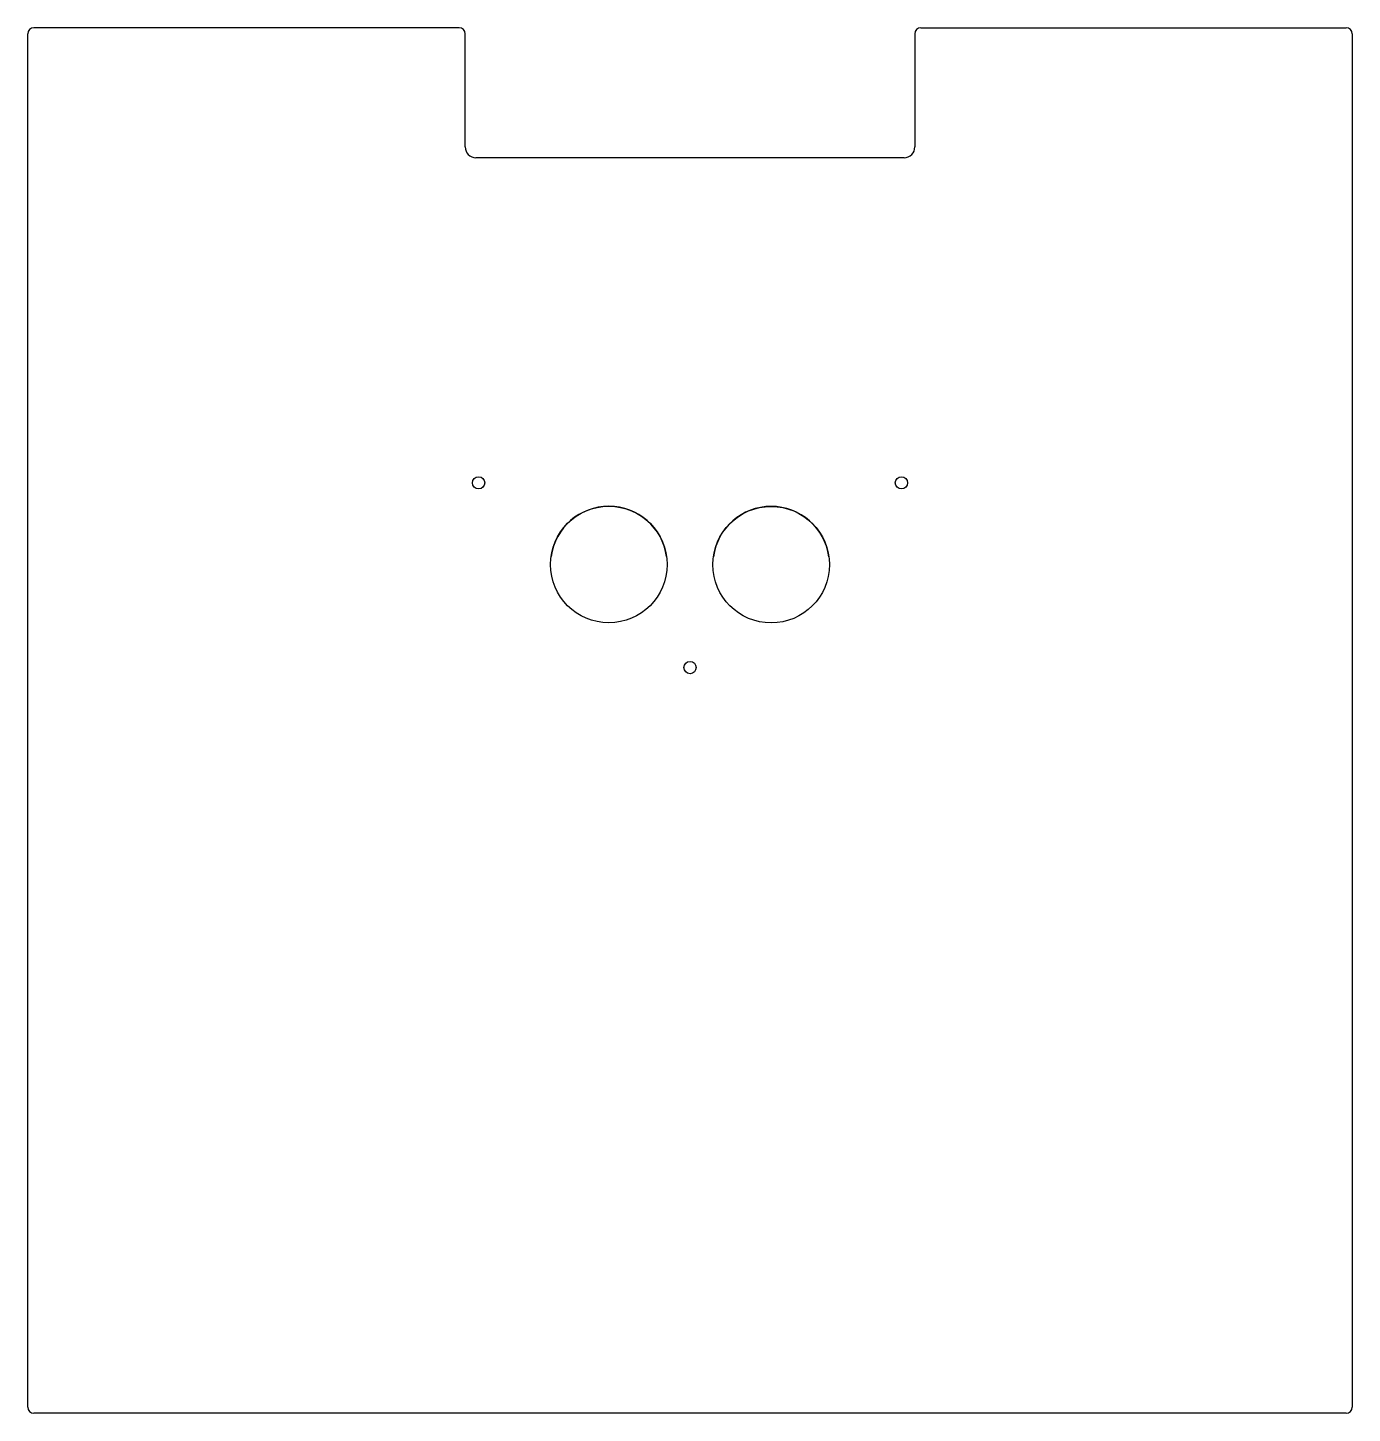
# Model space of a CAD drawing. Header units: millimetres. Extents: x -412 to 21, y -486 to -33.
import ezdxf

# ---------------------------------------------------------------- set-up
doc = ezdxf.new("R2010")
doc.units = ezdxf.units.MM
doc.layers.get('0').update_dxf_attribs({"linetype": 'CONTINUOUS'})

msp = doc.modelspace()

# ---------------------------------------------------------------- linework, layer by layer
for p, q in [((-411.52, -484.5), (-411.52, -35.5)), ((-270.52, -33.5), (-409.52, -33.5)), ((-268.52, -72.5), (-268.52, -35.5)), ((-121.52, -35.5), (-121.52, -72.5)), ((-119.52, -33.5), (19.48, -33.5)), ((21.48, -35.5), (21.48, -484.5)), ((-125.02, -76), (-265.02, -76)), ((19.48, -486.5), (-409.52, -486.5))]:
    msp.add_line(p, q)
for centre, radius in [((-264.12, -182.3), 2), ((-125.92, -182.3), 2), ((-221.55, -209), 19.05), ((-168.51, -209.05), 19.05), ((-195.02, -242.7), 2)]:
    msp.add_circle(centre, radius)
for centre, radius, start, end in [((-409.52, -35.5), 2, 90, 180), ((-270.52, -35.5), 2, 0, 90), ((-119.52, -35.5), 2, 90, 180), ((19.48, -35.5), 2, 0, 90), ((-265.02, -72.5), 3.5, 180, 270), ((-125.02, -72.5), 3.5, 270, 360), ((-221.55, -209), 19.05, 7.7342, 172.0455), ((-168.51, -209.05), 19.05, 7.8444, 172.1556), ((-409.52, -484.5), 2, 180, 270), ((19.48, -484.5), 2, -90, 0)]:
    msp.add_arc(centre, radius, start, end)

doc.saveas('drawing.dxf')
